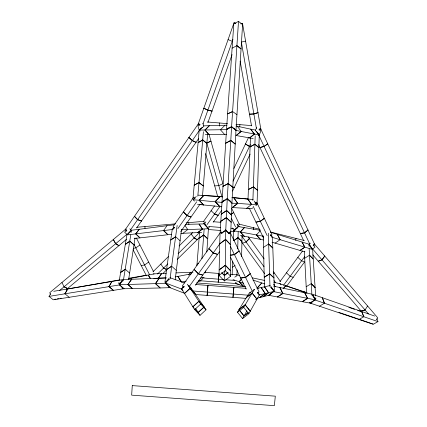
<?xml version="1.0" encoding="UTF-8"?>
<svg xmlns="http://www.w3.org/2000/svg" width="427" height="427" viewBox="0 0 427 427"><rect width="100%" height="100%" fill="white"/><g stroke="black" fill="none" stroke-linecap="round" stroke-linejoin="round"><path stroke-width="0.64" d="M230.633 276.253L225.312 270.681L225.579 239.419L219.724 243.865L219.035 275.394L224.362 280.939L230.633 276.253L230.543 244.687L225.579 239.419M224.362 280.939L224.447 270.814M230.623 235.101L230.543 244.698L225.579 239.44L225.766 229.929L221.597 233.089M242.077 235.629L241.602 256.675M238.197 231.909L237.711 248.968M237.455 238.65L237.492 237.343M237.108 269.923L236.948 275.751L234.765 277.134M220.033 234.274L219.724 243.86L225.579 239.44M233.398 240.177L233.718 230.388L237.802 227.687M232.16 274.961L232.421 267.174L235.112 265.461M257.07 203.807L259.28 134.767L257.321 133.091M232.421 267.174L232.64 261.244M252.891 200.541L255.191 135.909M230.649 234.46L231.936 202.841L235.982 130.166L242.579 24.643L238.506 21.35L233.788 23.896L226.529 129.392L220.065 233.622M250.462 137.884L248.018 199.185M229.294 233.863L225.744 230.543L227.281 198.363L221.826 202.019L226.694 199.574M195.352 294.513L232.987 297.357L233.873 287.398L195.491 284.483M239.734 127.086L239.878 124.647M230.788 140.403L225.643 143.275L230.783 140.435L235.224 144.059L230.788 140.403L231.61 126.499L226.529 129.392L231.573 127.118L235.982 130.166L231.61 126.499M246.011 298.377L232.987 297.357L233.868 287.398L246.272 288.369M230.783 140.435L227.233 199.308L231.936 202.841L227.281 198.363M207.49 292.068L207.922 285.412L207.106 295.383L207.49 292.068L193.025 290.995M204.133 272.298L218.944 273.461L218.197 282.14M231.573 127.118L238.506 21.35M206.817 251.957L208.445 228.397L204.928 225.093M218.944 273.461L218.202 282.14M205.376 272.869L205.515 270.926M219.494 126.045L219.718 122.997M201.934 258.682L203.69 235.085L199.11 238.143L196.884 265.695M203.69 235.085L207.709 238.816L203.69 235.074L204.138 229.23M207.586 134.398L206.881 143.344L202.708 140.003L203.396 131.687M202.531 195.571L206.876 143.355L202.708 140.008L198.101 142.629L192.972 198.71M202.697 140.851L202.804 139.576M199.596 232.283L199.11 238.138L203.69 235.074M197.808 196.153L202.708 140.008M175.225 279.898L176.314 270.371M170.117 278.884L171.654 266.218L176.308 270.398L181.523 229.48M174.478 227.249L172.337 228.701L166.562 269.57L171.649 266.24L177.152 225.429M135.055 237.972L128.655 279.413M130.779 234.871L123.36 280.624L118.706 283.87L118.919 282.599M131.169 232.352L131.367 231.092L127.988 233.553M295.719 240.326L296.012 238.442M127.022 234.252L119.352 280.064M235.768 23.357L234.033 22.754L198.112 124.428L199.82 125.298M232.945 39.439L202.99 123.953M208.018 122.325L232.101 54.571M256.595 127.646L255.378 130.55L259.205 135.135L260.876 131.036L259.189 129.013M233.911 168.451L248.551 137.451M233.046 181.176L250.329 144.668M232.582 191.056L250.11 154.104M254.492 289.421L252.117 293.061L256.857 299.001L255.89 299.738L256.857 299.001L252.111 293.061L246.278 297.603L237.476 312.222L242.589 318.579L248.861 313.717L259.461 294.705L257.534 292.287M242.589 318.579L246.886 310.851M53.749 291.294L111.853 281.457L109.008 286.624L119.635 284.9L122.49 279.664L111.858 281.457L109.002 286.624L49.025 296.397L50.589 293.744M237.476 312.222L243.737 307.349L252.111 293.061M64.931 293.797L67.76 288.919L64.931 293.797L69.206 297.283L124.076 288.689L119.635 284.9M209.39 226.881L208.365 228.578L204.453 224.079L205.846 221.843M376.518 319.844L377.778 317.864L314.235 243.79L313.178 245.199M367.604 306.01L365.042 309.943L361.162 311.08L365.037 309.943M249.128 293.328L246.288 297.582L252.117 293.061M166.204 277.87L159.18 278.207L155.487 283.64L165.676 283.25L169.023 278.276M188.558 275.041L190.415 272.293L193.004 272.18M122.496 280.123L119.229 284.686L127.929 284.483L131.591 279.327L127.945 284.494L155.471 283.629L159.196 278.207L122.859 279.616M130.513 229.929L199.094 130.801M136.661 227.965L198.63 138.556M195.107 198.491L193.703 197.146L183.375 211.92L187.047 215.55L196.692 201.784M177.856 228.621L187.037 215.566L191.029 217.023L199.841 204.469M174.403 227.468L173.01 229.443L127.534 234.871L130.881 230.308L139.149 229.304L135.775 233.932L139.949 237.882L167.902 234.717L163.578 230.553L167.037 225.691L174.6 224.741M180.744 231.626L191.029 217.023L187.047 215.55M203.236 221.853L214.535 205.894M207.026 224.677L219.91 206.519M213.19 222.259L221.49 210.575M189.118 286.698L198.341 273.776L202.788 275.111L219.505 251.781M213.233 252.955L208.904 248.61L194.088 269.373L198.325 273.803L213.233 252.955L217.621 254.401L213.217 252.987L208.904 248.605L220.956 231.76L222.275 233.057M195.518 285.273L202.788 275.111L198.325 273.803M213.217 252.987L220.038 243.47M279.904 281.681L302.524 251.007M304.729 256.579L283.56 285.22M286.645 286.181L304.595 261.922L301.585 260.833L297.832 257.369M273.429 273.755L274.23 272.869L273.451 271.796M257.241 287.963L261.783 282.941L264.761 283.907M269.357 295.335L270.622 293.936M312.089 302.279L311.24 303.207L309.383 302.556M168.195 279.594L165.158 282.871L181.63 289.058L184.128 286.341M259.947 230.27L238.004 226.486L233.996 230.772L256.381 234.946L260.176 230.836M224.324 200.124L222.131 202.43L193.143 199.713L196.26 196.473M246.075 242.002L249.389 238.56L246.075 242.002L242.52 243.235M228.632 127.79L226.796 129.632L199.42 130.08L200.22 130.982M226.876 125.191L224.949 125.26L220.444 129.787L224.709 134.59L226.636 134.574M199.42 130.08L202.254 127.262M152.989 271.791L168.291 256.654M179.046 246.011L192.614 232.592M157.552 274.017L167.79 263.907M178.123 253.702L199.756 232.336M163.146 273.291L166.824 269.661L163.557 268.081L160.808 264.051M177.274 259.354L199.099 237.823M130.662 231.279L127.182 234.631L124.631 232.181L126.547 230.34M184.154 286.229L181.406 288.748L184.512 293.477L190.127 288.316L187.256 284.217M200.007 315.339L194.659 309.612L184.507 293.472L190.132 288.321L198.87 301.307L204.143 306.976L206.038 309.799L200.007 315.339L198.181 312.447L204.138 306.976L192.139 289.474M194.221 308.198L192.903 306.789L198.87 301.307L200.706 304.067L206.038 309.799M192.897 306.783L198.875 301.307M194.659 309.612L200.706 304.067M195.102 309.143L198.181 312.447L204.143 306.976M199.436 124.604L197.92 125.896L199.254 130.246L203.844 126.344L202.862 123.259M313.354 245.904L314.806 244.682L260.566 128.484L258.965 129.53M59.454 290.643L127.257 234.012M66.553 289.362L126.456 239.382M257.518 293.135L259.04 291.871L230.137 232.485L228.925 232.688M253.168 138.529L236.126 135.519L241.17 131.473L259.104 134.943L258.154 135.701M236.126 135.519L241.17 131.473L237.385 126.28L236.168 126.008M203.295 223.577L204.746 222.43M270.494 235.48L271.967 234.316L256.643 202.152L255.127 203.257M234.45 254.641L239.141 250.964L234.439 254.615L230.174 255.245L234.45 254.641L230.356 246.262M308.849 244.377L310.392 243.182M249.646 292.927L251.722 291.315M252.757 290.509L254.311 289.303M180.92 233.404L182.916 233.302L187.752 229.561L202.409 229.016L199.025 224.052L185.521 224.346M202.414 229.011L199.019 224.052L204.827 223.865L208.168 228.739L202.414 229.011L197.765 232.592L182.916 233.302M252.768 207.885L251.749 208.659L232.288 207.559L237.716 203.396L256.835 204.779L254.241 201.085M202.409 229.016L197.76 232.592L201.651 232.368M232.288 207.559L237.711 203.396L233.777 197.744L231.914 197.642M246.416 208.413L251.594 204.458L247.831 199.078L233.777 197.744L237.716 203.396L231.653 203.188L229.817 200.567M255.821 205.552L256.835 204.779M263.619 238.133L255.954 222.152L260.347 221.351L264.324 218.309L260.337 221.335L255.949 222.147L249.379 208.403M228.552 233.681L230.137 232.485M202.841 278.676L199.911 280.881L197.989 281.308M219.035 275.394L225.312 270.681M249.368 293.039L250.409 292.281M256.915 288.455L261.164 287.515L265.226 293.52L259.589 297.614L256.542 298.393M265.215 293.53L261.175 287.515L264.548 286.821L268.54 292.767L265.215 293.53L259.579 297.614L262.968 296.802L268.54 292.767L274.15 291.315L271.636 287.622M274.15 291.315L268.684 295.281L262.984 296.802L268.556 292.751L264.532 286.821L270.2 285.508M148.671 262.082L144.593 264.996L141.193 265.514M125.228 269.234L120.649 272.458L125.228 269.234L129.648 273.066M139.949 245.018L135.818 247.873L133.571 248.279M272.09 242.242L275.111 243.118L280.107 239.696L312.121 249.352L309.463 244.345L270.745 232.331M236.51 282.882L235.416 283.624L239.216 284.366M175.657 236.718L170.768 240.011L175.657 236.729L180.114 240.796M171.654 266.218L166.562 269.602L164.939 282.29L169.599 279.226M269.811 294.128L273.638 291.614L307.536 298.345L304.67 292.708L273.776 286.245M233.895 240.492L238.042 237.775L241.965 241.506L238.042 237.786L233.895 240.486M196.991 264.409L198.576 263.368M221.069 233.59L225.744 230.543M312.751 294.817L315.339 299.807L307.557 298.34L302.369 301.697L268.172 295.206M307.536 298.345L302.353 301.692L310.221 303.106L315.339 299.807M264.468 287.456L263.507 247.329L268.652 244.02L268.3 233.227M306.538 293.157L304.681 258.271L309.511 255.234L309.175 248.866M306.191 286.736L311.23 283.656L309.511 255.239L313.215 259.024L315.649 295.868M310.995 302.321L314.929 299.957L377.975 321.6L376.806 318.761M309.869 302.999L319.439 306.207L324.451 303.223L322.337 297.704L312.815 294.368L314.694 299.338M201.491 128.538L199.212 129.867L198.101 142.639L202.708 140.003M319.439 306.207L359.006 319.492L363.815 316.733L361.701 311.513L322.337 297.704L324.451 303.218M377.975 321.6L373.246 324.285L359.006 319.492M232.117 48.166L236.91 45.678L241.063 48.918L236.91 45.673M232.592 111.554L227.596 113.87L232.592 111.559L236.953 114.644M206.764 142.992L210.959 141.198L206.764 142.992L221.939 196.746M259.157 130.139L260.902 129.552L242.531 23.474L241.266 23.672M265.226 293.52L259.232 294.993L257.508 292.436M245.584 41.099L241.356 42.081L256.376 128.308M123.942 288.412L122.656 288.689L121.946 287.633M200.359 278.153L204.165 277.337M240.705 23.859L242.531 23.474M175.198 276.909L177.819 276.413L181.598 282.092L186.135 281.142M191.558 273.787L177.819 276.418L181.624 282.076M128.388 278.815L154.136 273.931M66.532 289.212L67.829 288.983M68.48 288.871L119.496 279.925M128.655 278.319L146.285 275.223M54.747 299.354L56.038 299.124M57.33 298.9L58.627 298.676M59.919 298.446L61.21 298.222M69.206 297.283L53.247 299.791L49.025 296.397M167.032 225.691L139.138 229.304L135.775 233.932L139.955 237.882L134.211 238.49M171.686 234.3L167.896 234.717L163.584 230.553M136.581 227.292L175.502 223.839M186.129 222.894L204.266 221.282M214.706 185.878L218.8 185.628L222.899 183.663L209 134.227M153.165 273.894L166.231 273.317M176.036 272.901L190.415 272.293M181.176 229.827L187.752 229.561L184.939 225.413M153.827 278.383L166.215 277.95M224.949 125.26L203.668 125.853M198.416 281.019L201.01 280.939M170.41 287.643L160.168 287.958L155.487 283.64M224.703 134.59L205.296 134.601M199.393 204.389L201.288 204.453M222.28 196.559L201.998 195.369M196.447 282.925L245.386 286.704M207.453 292.068L233.516 294.059M198.203 195.128L222.488 196.895M213.559 221.741L220.834 222.312M208.541 226.481L220.487 227.426M231.103 228.258L233.756 228.472M208.269 229.507L220.807 230.5M230.041 231.226L234.001 231.535M230.521 274.364L236.953 274.871M202.398 277.918L223.737 279.589M225.675 279.738L234.717 280.443M200.215 280.736L236.168 283.544M233.478 294.054L248.562 295.233M253.126 199.505L247.82 199.073L251.599 204.453M207.143 121.973L227.522 123.638M235.976 124.326L251.765 125.618M248.028 199.025L232.331 197.493M197.493 204.357L219.814 206.556L215.197 201.597L219.91 196.628L215.192 201.592L219.788 206.556L221.704 206.812M247.9 208.173L249.822 208.403M263.496 239.974L260.47 239.382L256.381 234.946L263.571 236.296M255.538 130.086L250.761 129.167L254.385 134.115L249.571 137.958L254.385 134.115L250.766 129.167L237.385 126.275M311.811 294.134L304.654 292.703L307.557 298.34M241.17 131.473L235.752 130.363L234.209 128.244M240.428 235.474L260.475 239.382L256.381 234.946M252.277 277.865L264.404 280.384M273.985 282.38L280.395 283.747L280.961 284.873M238.661 223.999L260.08 229.395M270.35 231.978L304.392 240.55M304.926 251.829L300.01 250.435L304.803 247.201L302.129 242.12L304.803 247.201L300 250.43L275.105 243.112M249.48 146.461L245.456 144L249.48 146.461L250.729 146.824M280.107 239.696L277.358 234.364L280.107 239.696L271.705 237.193L270.323 234.482M279.445 283.64L307.109 292.73M252.965 280.059L261.783 282.941L257.219 287.942L258.399 288.348M293.205 277.315L290.147 276.306L286.453 272.794M236.633 274.684L239.766 275.719M286.597 286.079L297.133 289.693M297.763 289.906L305.962 292.714M348.854 307.403L354.527 309.345M357.682 310.424L360.836 311.507M338.921 312.393L357.18 318.627M357.81 318.846L373.033 324.04M243.523 283.245L232.955 279.578M374.634 316.055L361.701 311.513L363.815 316.733M245.263 286.853L236.489 283.736L235.24 282.423M169.935 277.721L184.774 282.962M234.033 22.754L235.853 23.448M214.584 214.023L218.085 215.368L214.584 214.023L211.13 210.703M184.704 293.36L169.871 287.638L165.585 283.304M228.071 39.626L232.277 41.318M163.557 268.081L166.824 269.661M64.055 286.8L67.573 288.508L64.061 286.795L61.963 282.471M194.093 237.924L197.221 239.68L194.093 237.924L191.205 233.985M254.956 202.82L257.049 204.458M200.114 124.727L198.619 123.43L125.175 229.779L126.504 231.231M119.677 285.092L123.707 288.743L132.455 288.609L127.929 284.483M127.945 284.494L132.471 288.609L160.152 287.958L155.471 283.629M165.676 283.25L169.935 287.206M129.808 228.84L131.532 230.441M268.652 244.02L272.805 248.002L274.38 290.776L269.971 286.64L268.652 244.02L272.805 248.007L272.362 236.563L271.001 235.24M311.23 283.656L315.094 287.515L311.23 283.656L311.945 295.185L315.868 299.076L315.783 297.79M187.037 215.566L183.38 211.915L173.111 226.556L174.462 227.943M181.63 289.058L182.975 290.429M188.862 285.898L191.542 288.636M309.511 255.234L313.215 259.034L312.623 248.824M311.71 247.879L308.972 245.05L309.041 246.32M198.341 273.776L194.088 269.373L182.249 285.999L183.925 287.787M225.766 229.929L229.299 233.686M193.143 199.713L194.45 201.106M233.996 230.772L234.861 231.701M188.67 285.61L191.328 288.471M237.182 224.154L239.221 226.417M312.799 254.892L362.011 312.068M312.26 248.525L368.448 313.904M243.737 307.349L248.861 313.717M313.413 245.023L315.009 247.132L312.468 249.171L309.212 244.858M256.606 131.543L259.104 134.943M241.826 236.142L264.019 266.742M274.059 280.582L275.564 282.658M241.746 242.173L264.671 273.723M248.236 236.964L264.137 258.933M274.23 272.869L280.48 281.505M150.352 278.351L148.105 275.063L150.347 278.356M168.142 286.005L169.193 287.584M195.753 308.63L198.181 312.447M126.787 230.553L125.896 228.984L49.735 292.698L50.503 294.331M237.044 224.207L238.394 226.753L233.799 230.585L232.485 228.007M149.637 274.849L134.009 244.345M133.048 249.656L146.52 275.89M136.352 237.978L153.688 271.898M274.988 286.677L273.846 284.393L274.983 286.682M230.441 257.123L246.112 289.138M234.439 254.615L252.464 291.545M271.241 286.682L272.837 289.97M231.68 208.381L239.579 224.719M231.311 218.154L235.565 226.924M260.347 221.351L267.185 235.635M253.174 206.31L260.337 221.335M258.586 144.566L303.608 240.534M259.056 135.679L309.756 244.014M205.558 153.587L217.786 196.751M240.145 61.05L251.508 125.88M188.782 222.659L188.883 224.575M304.366 251.241L304.681 258.255M263.219 235.885L263.507 247.324M144.95 226.55L144.993 228.472M132.274 385.602L131.655 395.146L274.353 405.65L275.314 396.171L132.274 385.602M253.665 227.778L253.312 229.657L253.665 227.778M161.652 273.51L158.39 278.217L161.652 273.51M324.744 256.045L321.979 259.835L318.27 261.249L321.979 259.835L324.744 256.045M241.34 279.354L239.163 281.745L243.374 286.191L239.163 281.745L241.34 279.354M304.008 291.71L303.17 292.623L304.008 291.71M285.85 285.727L283.165 288.62L285.85 285.722M244.367 227.634L240.31 232L244.249 236.248L240.31 232L244.377 227.634M203.706 195.555L199.195 200.284L203.615 205.013L199.195 200.284L203.716 195.555M209.251 125.784L204.939 130.086L209.016 134.66L204.939 130.086L209.262 125.784M307.968 230.036L304.531 232.848L300.314 233.521L304.526 232.838L307.968 230.036M250.206 273.702L245.589 277.449L240.673 278.02L245.589 277.449L250.206 273.702M245.162 304.841L238.971 309.655L245.162 304.841L250.217 311.128L245.162 304.841M248.151 312.729L244.02 315.932L239.36 310.141L244.02 315.932L248.151 312.735M225.339 265.263L219.131 269.933L225.339 265.279L230.596 270.782L225.339 265.279M228.013 272.72L224.394 275.431L221.762 272.682L224.394 275.415L228.013 272.72M233.665 212.486L230.975 214.45L233.665 212.486M129.808 241.159L125.405 244.345L129.808 241.17L134.03 244.911L129.808 241.17M267.761 143.899L264.073 146.397L259.974 147.523L264.073 146.397L267.761 143.899M226.689 210.516L221.138 214.205L226.689 210.548L231.429 215.032L226.689 210.516M226.342 217.631L220.732 221.33L226.337 217.658L231.13 222.157L226.337 217.658M282.829 293.477L277.438 297.011L282.813 293.482L279.904 287.558L282.829 293.477M269.699 273.851L264.329 277.208L269.699 273.878L274.027 277.929L269.699 273.851M254.871 144.235L250.078 146.845L254.871 144.246L258.831 147.561L254.871 144.235M198.95 182.591L194.173 185.169L198.95 182.596L203.311 185.894L198.95 182.596M228.194 183.599L222.857 186.375L228.194 183.626L232.822 187.181L228.194 183.626M253.403 186.946L248.423 189.497L253.403 186.946L257.529 190.223L253.403 186.946M257.977 112.648L253.878 113.945L249.459 114.185L253.878 113.945L257.977 112.648M212 111.111L207.869 110.177L203.839 108.207L207.869 110.177L212 111.111M234.295 187.442L232.395 187.005L234.295 187.442M141.497 220.994L137.606 219.681L134.462 216.334L137.606 219.675L141.497 220.994M196.014 142.335L192.337 140.579L188.91 137.494L192.337 140.579L196.014 142.335M118.925 245.669L115.648 243.705L113.336 239.494L115.648 243.705L118.925 245.669M113.417 290.355L109.008 286.624L113.417 290.355M195.107 293.669L190.127 288.316L195.107 293.68M131.649 279.37L130.945 278.329L131.649 279.37"/></g></svg>
